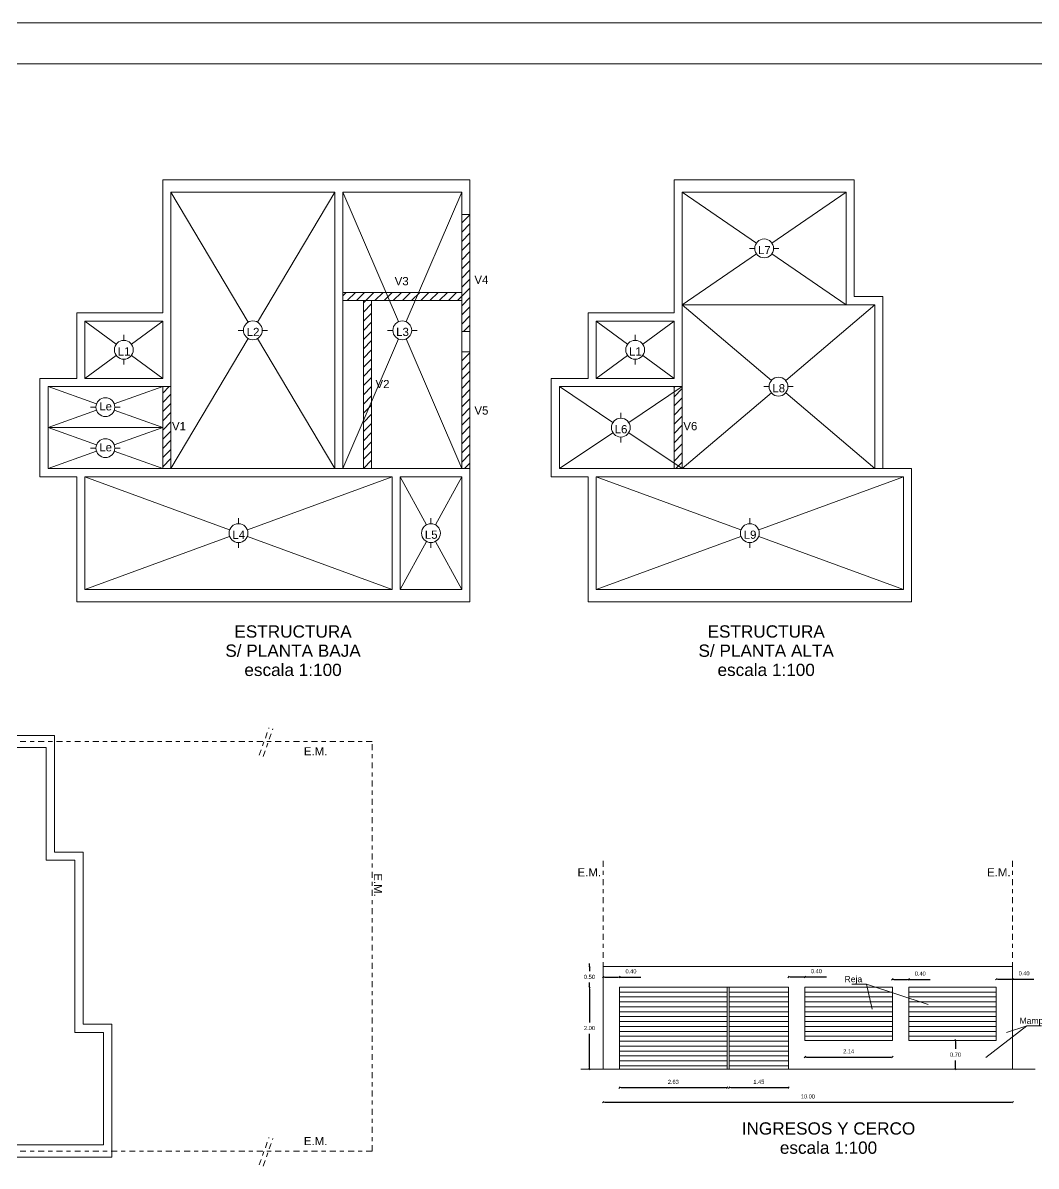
# Model space of a CAD drawing. Header units: millimetres. Extents: x 337 to 1167, y 242 to 575.
# Drawn here: x 574.07 to 598.82, y 295.05 to 322.96 of the extents above; entities that cross this region are included whole.
import ezdxf

# ---------------------------------------------------------------- set-up
doc = ezdxf.new("R2010")
doc.units = ezdxf.units.MM
doc.linetypes.add('EJE', pattern=[0.205, 0.145, -0.03, 0, -0.03])
doc.layers.get('0').update_dxf_attribs({"lineweight": 5})
doc.layers.get('Defpoints').update_dxf_attribs({"lineweight": 5})
for name, color, linetype, lineweight in [('01', 1, 'Continuous', 5), ('cotas', 7, 'Continuous', 5), ('MUROS', 4, 'Continuous', 20), ('PRESENTACION ANTEPROYECTO', 7, 'Continuous', 5), ('trama', 9, 'Continuous', 25)]:
    doc.layers.add(name, color=color, linetype=linetype, lineweight=lineweight)
doc.styles.add('arial', font='arial.ttf')
doc.styles.add('GENERATED_STYLE_13', font='')
doc.styles.add('GENERATED_STYLE_14', font='arial.ttf')
doc.styles.get('GENERATED_STYLE_13').set_extended_font_data('Arial Narrow Occidental')
doc.dimstyles.new('Dimstyle_92', dxfattribs={"dimtxt": 0.1, "dimasz": 0.038, "dimexe": 0.18, "dimexo": 0, "dimgap": 0.09, "dimtad": 1, "dimtih": 1, "dimtoh": 1, "dimzin": 0, "dimdsep": 46, "dimtxsty": 'GENERATED_STYLE_13', "dimblk": 'ARROWHEAD_6', "dimblk1": 'ARROWHEAD_6', "dimblk2": 'ARROWHEAD_6', "dimcen": 0.09, "dimse1": 1, "dimse2": 1, "dimclrd": 252, "dimclre": 252, "dimclrt": 252, "dimadec": 0, "dimazin": 0, "dimtfac": 1, "dimtdec": 4, "dimtmove": 0, "dimatfit": 3, "dimfxl": 1, "dimtolj": 1, "dimtzin": 0, "dimarcsym": 0})

# ---------------------------------------------------------------- blocks, each defined once
blk = doc.blocks.new('ARROWHEAD_6')
at = {"color": 0, "linetype": 'Continuous'}
for p, q in [((0, 0), (-1, 0)), ((-0.5, -0.5), (0.5, 0.5))]:
    blk.add_line(p, q, dxfattribs=at)
blk = doc.blocks.new('*D407')
at = {"layer": 'cotas', "color": 252, "lineweight": -2, "transparency": 16777216}
for p, q in [((596.847, 298.082), (596.847, 297.91)), ((596.847, 297.458), (596.847, 297.63))]:
    blk.add_line(p, q, dxfattribs=at)
at = {"layer": 'Defpoints', "color": 0, "transparency": 16777216}
for p in [(597.842, 298.12), (596.847, 297.42), (598.242, 297.42)]:
    blk.add_point(p, dxfattribs=at)
at = {"layer": 'cotas', "color": 252, "lineweight": -2, "transparency": 16777216, "xscale": 0.03800000000000001, "yscale": 0.03800000000000001, "zscale": 0.03800000000000001}
for p, rotation in [((596.847, 298.12), 90), ((596.847, 297.42), 270)]:
    blk.add_blockref('ARROWHEAD_6', p, dxfattribs=dict(at, rotation=rotation))
at = {"layer": 'cotas', "color": 252, "transparency": 16777216, "insert": (596.847, 297.77), "char_height": 0.1, "attachment_point": 5, "style": 'GENERATED_STYLE_13'}
blk.add_mtext('\\A1;0.70', dxfattribs=at)
blk = doc.blocks.new('*D408')
at = {"layer": 'cotas', "color": 252, "lineweight": -2, "transparency": 16777216}
for p, q in [((595.344, 299.609), (595.668, 299.609)), ((595.706, 299.609), (596.229, 299.609))]:
    blk.add_line(p, q, dxfattribs=at)
at = {"layer": 'Defpoints', "color": 0, "transparency": 16777216}
for p in [(595.706, 299.609), (595.306, 299.42), (595.706, 299.42)]:
    blk.add_point(p, dxfattribs=at)
at = {"layer": 'cotas', "color": 252, "lineweight": -2, "transparency": 16777216, "xscale": 0.03800000000000001, "yscale": 0.03800000000000001, "zscale": 0.03800000000000001, "rotation": 180}
blk.add_blockref('ARROWHEAD_6', (595.306, 299.609), dxfattribs=at)
at = {"layer": 'cotas', "color": 252, "lineweight": -2, "transparency": 16777216, "xscale": 0.03800000000000001, "yscale": 0.03800000000000001, "zscale": 0.03800000000000001}
blk.add_blockref('ARROWHEAD_6', (595.706, 299.609), dxfattribs=at)
at = {"layer": 'cotas', "color": 252, "transparency": 16777216, "insert": (595.986, 299.749), "char_height": 0.1, "attachment_point": 5, "style": 'GENERATED_STYLE_13'}
blk.add_mtext('\\A1;0.40', dxfattribs=at)
blk = doc.blocks.new('*D409')
at = {"layer": 'cotas', "color": 252, "lineweight": -2, "transparency": 16777216}
for p, q in [((587.909, 299.382), (587.909, 298.56)), ((587.909, 297.458), (587.909, 298.28))]:
    blk.add_line(p, q, dxfattribs=at)
at = {"layer": 'Defpoints', "color": 0, "transparency": 16777216}
for p in [(588.642, 299.42), (587.909, 297.42), (588.642, 297.42)]:
    blk.add_point(p, dxfattribs=at)
at = {"layer": 'cotas', "color": 252, "lineweight": -2, "transparency": 16777216, "xscale": 0.03800000000000001, "yscale": 0.03800000000000001, "zscale": 0.03800000000000001}
for p, rotation in [((587.909, 299.42), 90), ((587.909, 297.42), 270)]:
    blk.add_blockref('ARROWHEAD_6', p, dxfattribs=dict(at, rotation=rotation))
at = {"layer": 'cotas', "color": 252, "transparency": 16777216, "insert": (587.909, 298.42), "char_height": 0.1, "attachment_point": 5, "style": 'GENERATED_STYLE_13'}
blk.add_mtext('\\A1;2.00', dxfattribs=at)
blk = doc.blocks.new('*D410')
at = {"layer": 'cotas', "color": 252, "lineweight": -2, "transparency": 16777216}
for p, q in [((587.909, 299.958), (587.909, 299.996)), ((587.909, 299.92), (587.909, 299.81)), ((587.909, 299.42), (587.909, 299.53)), ((587.909, 299.382), (587.909, 299.344))]:
    blk.add_line(p, q, dxfattribs=at)
at = {"layer": 'Defpoints', "color": 0, "transparency": 16777216}
for p in [(587.909, 299.92), (588.242, 299.92), (588.642, 299.42)]:
    blk.add_point(p, dxfattribs=at)
at = {"layer": 'cotas', "color": 252, "lineweight": -2, "transparency": 16777216, "xscale": 0.03800000000000001, "yscale": 0.03800000000000001, "zscale": 0.03800000000000001}
for p, rotation in [((587.909, 299.92), 270), ((587.909, 299.42), 90)]:
    blk.add_blockref('ARROWHEAD_6', p, dxfattribs=dict(at, rotation=rotation))
at = {"layer": 'cotas', "color": 252, "transparency": 16777216, "insert": (587.909, 299.67), "char_height": 0.1, "attachment_point": 5, "style": 'GENERATED_STYLE_13'}
blk.add_mtext('\\A1;0.50', dxfattribs=at)
blk = doc.blocks.new('*D411')
at = {"layer": 'cotas', "color": 252, "lineweight": -2, "transparency": 16777216}
blk.add_line((588.28, 296.611), (598.204, 296.611), dxfattribs=at)
at = {"layer": 'Defpoints', "color": 0, "transparency": 16777216}
for p in [(588.242, 296.988), (598.242, 296.988), (598.242, 296.611)]:
    blk.add_point(p, dxfattribs=at)
at = {"layer": 'cotas', "color": 252, "lineweight": -2, "transparency": 16777216, "xscale": 0.03800000000000001, "yscale": 0.03800000000000001, "zscale": 0.03800000000000001, "rotation": 180}
blk.add_blockref('ARROWHEAD_6', (588.242, 296.611), dxfattribs=at)
at = {"layer": 'cotas', "color": 252, "lineweight": -2, "transparency": 16777216, "xscale": 0.03800000000000001, "yscale": 0.03800000000000001, "zscale": 0.03800000000000001}
blk.add_blockref('ARROWHEAD_6', (598.242, 296.611), dxfattribs=at)
at = {"layer": 'cotas', "color": 252, "transparency": 16777216, "insert": (593.242, 296.751), "char_height": 0.1, "attachment_point": 5, "style": 'GENERATED_STYLE_13'}
blk.add_mtext('\\A1;10.00', dxfattribs=at)
blk = doc.blocks.new('*D412')
at = {"layer": 'cotas', "color": 252, "lineweight": -2, "transparency": 16777216}
for p, q in [((592.808, 299.669), (593.132, 299.669)), ((593.17, 299.669), (593.693, 299.669))]:
    blk.add_line(p, q, dxfattribs=at)
at = {"layer": 'Defpoints', "color": 0, "transparency": 16777216}
for p in [(593.17, 299.669), (592.77, 299.42), (593.17, 299.42)]:
    blk.add_point(p, dxfattribs=at)
at = {"layer": 'cotas', "color": 252, "lineweight": -2, "transparency": 16777216, "xscale": 0.03800000000000001, "yscale": 0.03800000000000001, "zscale": 0.03800000000000001, "rotation": 180}
blk.add_blockref('ARROWHEAD_6', (592.77, 299.669), dxfattribs=at)
at = {"layer": 'cotas', "color": 252, "lineweight": -2, "transparency": 16777216, "xscale": 0.03800000000000001, "yscale": 0.03800000000000001, "zscale": 0.03800000000000001}
blk.add_blockref('ARROWHEAD_6', (593.17, 299.669), dxfattribs=at)
at = {"layer": 'cotas', "color": 252, "transparency": 16777216, "insert": (593.451, 299.809), "char_height": 0.1, "attachment_point": 5, "style": 'GENERATED_STYLE_13'}
blk.add_mtext('\\A1;0.40', dxfattribs=at)
blk = doc.blocks.new('*D413')
at = {"layer": 'cotas', "color": 252, "lineweight": -2, "transparency": 16777216}
for p, q in [((597.88, 299.615), (598.204, 299.615)), ((598.242, 299.615), (598.764, 299.615))]:
    blk.add_line(p, q, dxfattribs=at)
at = {"layer": 'Defpoints', "color": 0, "transparency": 16777216}
for p in [(598.242, 299.92), (598.242, 299.615), (597.842, 299.42)]:
    blk.add_point(p, dxfattribs=at)
at = {"layer": 'cotas', "color": 252, "lineweight": -2, "transparency": 16777216, "xscale": 0.03800000000000001, "yscale": 0.03800000000000001, "zscale": 0.03800000000000001, "rotation": 180}
blk.add_blockref('ARROWHEAD_6', (597.842, 299.615), dxfattribs=at)
at = {"layer": 'cotas', "color": 252, "lineweight": -2, "transparency": 16777216, "xscale": 0.03800000000000001, "yscale": 0.03800000000000001, "zscale": 0.03800000000000001}
blk.add_blockref('ARROWHEAD_6', (598.242, 299.615), dxfattribs=at)
at = {"layer": 'cotas', "color": 252, "transparency": 16777216, "insert": (598.522, 299.755), "char_height": 0.1, "attachment_point": 5, "style": 'GENERATED_STYLE_13'}
blk.add_mtext('\\A1;0.40', dxfattribs=at)
blk = doc.blocks.new('*D414')
at = {"layer": 'cotas', "color": 252, "lineweight": -2, "transparency": 16777216}
for p, q in [((588.28, 299.665), (588.604, 299.665)), ((588.642, 299.665), (589.164, 299.665))]:
    blk.add_line(p, q, dxfattribs=at)
at = {"layer": 'Defpoints', "color": 0, "transparency": 16777216}
for p in [(588.242, 299.92), (588.242, 299.665), (588.642, 299.42)]:
    blk.add_point(p, dxfattribs=at)
at = {"layer": 'cotas', "color": 252, "lineweight": -2, "transparency": 16777216, "xscale": 0.03800000000000001, "yscale": 0.03800000000000001, "zscale": 0.03800000000000001, "rotation": 180}
blk.add_blockref('ARROWHEAD_6', (588.242, 299.665), dxfattribs=at)
at = {"layer": 'cotas', "color": 252, "lineweight": -2, "transparency": 16777216, "xscale": 0.03800000000000001, "yscale": 0.03800000000000001, "zscale": 0.03800000000000001}
blk.add_blockref('ARROWHEAD_6', (588.642, 299.665), dxfattribs=at)
at = {"layer": 'cotas', "color": 252, "transparency": 16777216, "insert": (588.922, 299.805), "char_height": 0.1, "attachment_point": 5, "style": 'GENERATED_STYLE_13'}
blk.add_mtext('\\A1;0.40', dxfattribs=at)
blk = doc.blocks.new('*D415')
at = {"layer": 'cotas', "color": 252, "lineweight": -2, "transparency": 16777216}
blk.add_line((588.68, 296.966), (591.232, 296.966), dxfattribs=at)
at = {"layer": 'Defpoints', "color": 0, "transparency": 16777216}
for p in [(588.642, 299.218), (591.27, 297.218), (591.27, 296.966)]:
    blk.add_point(p, dxfattribs=at)
at = {"layer": 'cotas', "color": 252, "lineweight": -2, "transparency": 16777216, "xscale": 0.03800000000000001, "yscale": 0.03800000000000001, "zscale": 0.03800000000000001, "rotation": 180}
blk.add_blockref('ARROWHEAD_6', (588.642, 296.966), dxfattribs=at)
at = {"layer": 'cotas', "color": 252, "lineweight": -2, "transparency": 16777216, "xscale": 0.03800000000000001, "yscale": 0.03800000000000001, "zscale": 0.03800000000000001}
blk.add_blockref('ARROWHEAD_6', (591.27, 296.966), dxfattribs=at)
at = {"layer": 'cotas', "color": 252, "transparency": 16777216, "insert": (589.956, 297.106), "char_height": 0.1, "attachment_point": 5, "style": 'GENERATED_STYLE_13'}
blk.add_mtext('\\A1;2.63', dxfattribs=at)
blk = doc.blocks.new('*D416')
at = {"layer": 'cotas', "color": 252, "lineweight": -2, "transparency": 16777216}
blk.add_line((591.358, 296.966), (592.732, 296.966), dxfattribs=at)
at = {"layer": 'Defpoints', "color": 0, "transparency": 16777216}
for p in [(591.32, 297.218), (592.77, 297.218), (592.77, 296.966)]:
    blk.add_point(p, dxfattribs=at)
at = {"layer": 'cotas', "color": 252, "lineweight": -2, "transparency": 16777216, "xscale": 0.03800000000000001, "yscale": 0.03800000000000001, "zscale": 0.03800000000000001, "rotation": 180}
blk.add_blockref('ARROWHEAD_6', (591.32, 296.966), dxfattribs=at)
at = {"layer": 'cotas', "color": 252, "lineweight": -2, "transparency": 16777216, "xscale": 0.03800000000000001, "yscale": 0.03800000000000001, "zscale": 0.03800000000000001}
blk.add_blockref('ARROWHEAD_6', (592.77, 296.966), dxfattribs=at)
at = {"layer": 'cotas', "color": 252, "transparency": 16777216, "insert": (592.045, 297.106), "char_height": 0.1, "attachment_point": 5, "style": 'GENERATED_STYLE_13'}
blk.add_mtext('\\A1;1.45', dxfattribs=at)
blk = doc.blocks.new('*D417')
at = {"layer": 'cotas', "color": 252, "lineweight": -2, "transparency": 16777216}
blk.add_line((593.208, 297.712), (595.268, 297.712), dxfattribs=at)
at = {"layer": 'Defpoints', "color": 0, "transparency": 16777216}
for p in [(593.17, 298.12), (595.306, 298.12), (595.306, 297.712)]:
    blk.add_point(p, dxfattribs=at)
at = {"layer": 'cotas', "color": 252, "lineweight": -2, "transparency": 16777216, "xscale": 0.03800000000000001, "yscale": 0.03800000000000001, "zscale": 0.03800000000000001, "rotation": 180}
blk.add_blockref('ARROWHEAD_6', (593.17, 297.712), dxfattribs=at)
at = {"layer": 'cotas', "color": 252, "lineweight": -2, "transparency": 16777216, "xscale": 0.03800000000000001, "yscale": 0.03800000000000001, "zscale": 0.03800000000000001}
blk.add_blockref('ARROWHEAD_6', (595.306, 297.712), dxfattribs=at)
at = {"layer": 'cotas', "color": 252, "transparency": 16777216, "insert": (594.238, 297.852), "char_height": 0.1, "attachment_point": 5, "style": 'GENERATED_STYLE_13'}
blk.add_mtext('\\A1;2.14', dxfattribs=at)

msp = doc.modelspace()

# ---------------------------------------------------------------- hatches: boundary and pattern name
at = {"layer": 'trama'}
h = msp.add_hatch(dxfattribs=at)
h.set_pattern_fill('ANSI31', color=256, scale=0.05)
h.paths.add_polyline_path([(577.688, 314.078), (577.488, 314.078), (577.488, 312.078), (577.688, 312.078)])
h.paths.add_polyline_path([(582.941, 316.378), (581.888, 316.378), (581.888, 316.178), (583.027, 316.178)])
h.paths.add_polyline_path([(583.736, 316.378), (582.941, 316.378), (583.027, 316.178), (583.65, 316.178)])
h.paths.add_polyline_path([(584.788, 316.378), (583.736, 316.378), (583.65, 316.178), (584.788, 316.178)])
h.paths.add_polyline_path([(582.588, 316.178), (582.388, 316.178), (582.388, 313.242), (582.588, 313.708)])
h.paths.add_polyline_path([(582.588, 313.708), (582.388, 313.242), (582.388, 312.078), (582.588, 312.078)])
h.paths.add_polyline_path([(584.988, 314.928), (584.788, 314.928), (584.788, 312.078), (584.988, 312.078)])
h.paths.add_polyline_path([(584.988, 318.278), (584.788, 318.278), (584.788, 315.428), (584.988, 315.428)])
h.paths.add_polyline_path([(590.175, 314.078), (589.975, 313.945), (589.975, 312.212), (590.175, 312.078)])
h.paths.add_polyline_path([(589.975, 312.212), (589.975, 312.078), (590.175, 312.078)])
h.paths.add_polyline_path([(590.175, 314.078), (589.975, 314.078), (589.975, 313.945)], flags=17)

# ---------------------------------------------------------------- linework, layer by layer
at = {"layer": '01', "linetype": 'Continuous'}
for p, q in [((594.317, 299.491), (594.676, 299.491)), ((594.676, 299.491), (596.179, 298.992)), ((594.676, 299.491), (594.811, 298.883)), ((588.642, 299.42), (591.27, 299.42)), ((588.642, 299.3), (591.27, 299.3)), ((591.27, 299.42), (591.27, 297.42)), ((591.27, 299.42), (592.77, 299.42)), ((591.32, 299.42), (591.32, 297.42)), ((591.32, 299.3), (592.77, 299.3)), ((593.17, 299.42), (595.306, 299.42)), ((593.17, 299.3), (595.306, 299.3)), ((595.706, 299.42), (597.842, 299.42)), ((595.706, 299.3), (597.842, 299.3)), ((588.642, 299.18), (591.27, 299.18)), ((588.642, 299.06), (591.27, 299.06)), ((588.642, 298.94), (591.27, 298.94)), ((591.32, 299.18), (592.77, 299.18)), ((591.32, 299.06), (592.77, 299.06)), ((591.32, 298.94), (592.77, 298.94)), ((593.17, 299.18), (595.306, 299.18)), ((593.17, 299.06), (595.306, 299.06)), ((593.17, 298.94), (595.306, 298.94)), ((595.706, 299.18), (597.842, 299.18)), ((595.706, 299.06), (597.842, 299.06)), ((595.706, 298.94), (597.842, 298.94)), ((588.642, 298.82), (591.27, 298.82)), ((588.642, 298.7), (591.27, 298.7)), ((591.32, 298.82), (592.77, 298.82)), ((591.32, 298.7), (592.77, 298.7)), ((593.17, 298.82), (595.306, 298.82)), ((593.17, 298.7), (595.306, 298.7)), ((595.706, 298.82), (597.842, 298.82)), ((595.706, 298.7), (597.842, 298.7)), ((588.642, 298.58), (591.27, 298.58)), ((588.642, 298.46), (591.27, 298.46)), ((591.32, 298.58), (592.77, 298.58)), ((591.32, 298.46), (592.77, 298.46)), ((593.17, 298.58), (595.306, 298.58)), ((593.17, 298.46), (595.306, 298.46)), ((595.706, 298.58), (597.842, 298.58)), ((595.706, 298.46), (597.842, 298.46)), ((598.589, 298.476), (597.585, 297.698)), ((598.589, 298.476), (598.095, 298.308)), ((598.589, 298.476), (598.948, 298.476)), ((588.642, 298.34), (591.27, 298.34)), ((588.642, 298.22), (591.27, 298.22)), ((588.642, 298.1), (591.27, 298.1)), ((591.32, 298.34), (592.77, 298.34)), ((591.32, 298.22), (592.77, 298.22)), ((591.32, 298.1), (592.77, 298.1)), ((593.17, 298.34), (595.306, 298.34)), ((593.17, 298.22), (595.306, 298.22)), ((595.706, 298.34), (597.842, 298.34)), ((595.706, 298.22), (597.842, 298.22)), ((588.642, 297.98), (591.27, 297.98)), ((588.642, 297.86), (591.27, 297.86)), ((591.32, 297.98), (592.77, 297.98)), ((591.32, 297.86), (592.77, 297.86)), ((588.642, 297.74), (591.27, 297.74)), ((588.642, 297.62), (591.27, 297.62)), ((591.32, 297.74), (592.77, 297.74)), ((591.32, 297.62), (592.77, 297.62)), ((588.642, 297.5), (591.27, 297.5)), ((591.32, 297.5), (592.77, 297.5))]:
    msp.add_line(p, q, dxfattribs=at)
at = {"layer": 'MUROS'}
for p, q in [((584.988, 319.128), (577.488, 319.128)), ((577.488, 319.128), (577.488, 318.126)), ((584.988, 318.278), (584.988, 319.128)), ((594.375, 319.128), (589.975, 319.128)), ((589.975, 319.128), (589.975, 315.878)), ((594.375, 316.278), (594.375, 319.128)), ((577.688, 314.078), (577.688, 318.828)), ((581.688, 318.828), (577.688, 318.828)), ((577.688, 318.828), (579.571, 315.651)), ((579.806, 315.651), (581.688, 318.828)), ((581.688, 312.078), (581.688, 318.828)), ((584.788, 318.828), (581.888, 318.828)), ((581.888, 317.7), (581.888, 318.828)), ((581.888, 318.828), (583.247, 315.665)), ((583.429, 315.665), (584.788, 318.828)), ((584.788, 318.278), (584.788, 318.828)), ((594.175, 318.828), (590.175, 318.828)), ((590.175, 318.828), (590.175, 314.078)), ((590.175, 318.828), (591.985, 317.584)), ((594.175, 318.828), (592.365, 317.584)), ((594.175, 316.078), (594.175, 318.828)), ((584.788, 318.278), (584.988, 318.278)), ((577.488, 315.878), (577.488, 318.126)), ((581.888, 312.078), (581.888, 317.7)), ((591.814, 317.453), (591.945, 317.453)), ((592.405, 317.453), (592.536, 317.453)), ((591.985, 317.323), (590.175, 316.078)), ((592.365, 317.323), (594.175, 316.078)), ((595.075, 316.278), (594.375, 316.278)), ((595.075, 312.078), (595.075, 316.278)), ((594.875, 316.078), (590.175, 316.078)), ((590.175, 316.078), (592.35, 314.227)), ((594.875, 316.078), (592.7, 314.227)), ((594.875, 312.078), (594.875, 316.078)), ((575.388, 314.278), (575.388, 315.878)), ((577.488, 315.878), (575.388, 315.878)), ((575.588, 314.278), (575.588, 315.678)), ((577.488, 315.678), (575.588, 315.678)), ((575.588, 315.678), (576.353, 315.115)), ((576.724, 315.115), (577.488, 315.678)), ((577.488, 314.278), (577.488, 315.678)), ((587.875, 314.278), (587.875, 315.878)), ((589.975, 315.878), (587.875, 315.878)), ((588.075, 314.278), (588.075, 315.678)), ((589.975, 315.678), (588.075, 315.678)), ((588.075, 315.678), (588.84, 315.115)), ((589.975, 315.678), (589.21, 315.115)), ((589.975, 315.678), (589.975, 314.278)), ((579.327, 315.453), (579.458, 315.453)), ((579.919, 315.453), (580.05, 315.453)), ((582.977, 315.453), (583.108, 315.453)), ((583.569, 315.453), (583.7, 315.453)), ((584.988, 315.428), (584.788, 315.428)), ((584.788, 314.928), (584.788, 315.428)), ((584.988, 314.928), (584.988, 315.428)), ((576.538, 315.34), (576.538, 315.209)), ((577.688, 312.078), (579.571, 315.255)), ((579.806, 315.255), (581.688, 312.078)), ((581.888, 312.078), (583.247, 315.242)), ((583.429, 315.242), (584.788, 312.078)), ((589.025, 315.34), (589.025, 315.209)), ((575.588, 314.278), (576.353, 314.842)), ((576.724, 314.842), (577.488, 314.278)), ((584.988, 314.928), (584.788, 314.928)), ((588.84, 314.842), (588.075, 314.278)), ((589.21, 314.842), (589.975, 314.278)), ((576.538, 314.748), (576.538, 314.617)), ((589.025, 314.748), (589.025, 314.617)), ((574.488, 312.678), (574.488, 314.278)), ((575.388, 314.278), (574.488, 314.278)), ((577.488, 314.278), (575.588, 314.278)), ((587.875, 314.278), (586.975, 314.278)), ((586.975, 311.878), (586.975, 314.278)), ((589.975, 314.278), (588.075, 314.278)), ((577.688, 314.078), (574.688, 314.078)), ((574.688, 312.678), (574.688, 314.078)), ((574.688, 314.078), (575.872, 313.656)), ((576.305, 313.656), (577.488, 314.078)), ((588.475, 314.078), (587.175, 314.078)), ((587.175, 312.078), (587.175, 314.078)), ((587.175, 314.078), (588.483, 313.206)), ((588.475, 314.078), (589.775, 314.078)), ((588.867, 313.206), (590.175, 314.078)), ((590.175, 314.078), (589.775, 314.078)), ((592.164, 314.078), (592.295, 314.078)), ((592.755, 314.078), (592.886, 314.078)), ((592.35, 313.929), (590.175, 312.078)), ((592.7, 313.929), (594.875, 312.078)), ((574.688, 313.078), (575.872, 313.501)), ((575.727, 313.578), (575.858, 313.578)), ((576.305, 313.501), (577.488, 313.078)), ((576.319, 313.578), (576.45, 313.578)), ((588.675, 313.44), (588.675, 313.309)), ((577.488, 313.078), (574.688, 313.078)), ((574.688, 313.078), (575.872, 312.656)), ((577.488, 313.078), (576.305, 312.656)), ((587.175, 312.078), (588.483, 312.951)), ((588.867, 312.951), (590.175, 312.078)), ((574.488, 311.878), (574.488, 312.678)), ((574.688, 312.078), (574.688, 312.678)), ((588.675, 312.848), (588.675, 312.717)), ((575.872, 312.501), (574.688, 312.078)), ((575.727, 312.578), (575.858, 312.578)), ((576.305, 312.501), (577.488, 312.078)), ((576.319, 312.578), (576.45, 312.578)), ((584.788, 312.078), (574.688, 312.078)), ((584.988, 312.078), (584.788, 312.078)), ((584.988, 312.078), (584.988, 311.878)), ((587.959, 312.078), (587.175, 312.078)), ((595.775, 312.078), (587.959, 312.078)), ((595.775, 308.828), (595.775, 312.078)), ((575.388, 311.878), (574.488, 311.878)), ((575.388, 308.828), (575.388, 311.878)), ((575.588, 309.128), (575.588, 311.878)), ((583.088, 311.878), (575.588, 311.878)), ((575.588, 311.878), (579.122, 310.583)), ((583.088, 311.878), (579.555, 310.583)), ((583.088, 309.128), (583.088, 311.878)), ((583.288, 309.128), (583.288, 311.878)), ((584.788, 311.878), (583.288, 311.878)), ((583.288, 311.878), (583.928, 310.705)), ((584.788, 311.878), (584.149, 310.705)), ((584.788, 309.128), (584.788, 311.878)), ((584.988, 309.128), (584.988, 311.878)), ((587.875, 311.878), (586.975, 311.878)), ((587.875, 308.828), (587.875, 311.878)), ((588.075, 309.128), (588.075, 311.878)), ((595.575, 311.878), (588.075, 311.878)), ((588.075, 311.878), (591.609, 310.583)), ((595.575, 311.878), (592.041, 310.583)), ((595.575, 309.128), (595.575, 311.878)), ((579.338, 310.865), (579.338, 310.734)), ((584.038, 310.865), (584.038, 310.734)), ((591.825, 310.865), (591.825, 310.734)), ((579.122, 310.424), (575.588, 309.128)), ((579.555, 310.424), (583.088, 309.128)), ((591.609, 310.424), (588.075, 309.128)), ((592.041, 310.424), (595.575, 309.128)), ((579.338, 310.273), (579.338, 310.142)), ((583.928, 310.301), (583.288, 309.128)), ((584.038, 310.273), (584.038, 310.142)), ((584.149, 310.301), (584.788, 309.128)), ((591.825, 310.273), (591.825, 310.142)), ((583.088, 309.128), (575.588, 309.128)), ((584.788, 309.128), (583.288, 309.128)), ((584.988, 309.128), (584.988, 308.828)), ((595.575, 309.128), (588.075, 309.128)), ((584.988, 308.828), (575.388, 308.828)), ((595.775, 308.828), (587.875, 308.828)), ((588.242, 299.92), (588.242, 297.42)), ((598.242, 299.92), (588.242, 299.92)), ((598.242, 299.92), (598.242, 297.42)), ((588.642, 299.42), (588.642, 297.42)), ((592.77, 299.42), (588.642, 299.42)), ((592.77, 299.42), (592.77, 297.42)), ((593.17, 299.42), (593.17, 298.12)), ((595.306, 299.42), (593.17, 299.42)), ((595.306, 299.42), (595.306, 298.12)), ((595.706, 299.42), (595.706, 298.12)), ((597.842, 299.42), (595.706, 299.42)), ((597.842, 299.42), (597.842, 298.12)), ((595.306, 298.12), (593.17, 298.12)), ((597.842, 298.12), (595.706, 298.12)), ((598.794, 297.42), (587.696, 297.42))]:
    msp.add_line(p, q, dxfattribs=at)
at = {"layer": 'MUROS', "color": 2}
for p, q in [((584.788, 315.428), (584.788, 318.278)), ((584.988, 315.428), (584.988, 318.278)), ((584.788, 316.378), (581.888, 316.378)), ((584.788, 316.178), (581.888, 316.178)), ((582.388, 312.078), (582.388, 316.178)), ((582.588, 312.078), (582.588, 316.178)), ((582.388, 315.702), (582.388, 315.652)), ((584.788, 312.078), (584.788, 314.928)), ((584.988, 312.078), (584.988, 314.928)), ((577.488, 314.078), (577.488, 312.078)), ((577.688, 314.078), (577.688, 312.078)), ((589.975, 314.078), (589.975, 312.078)), ((590.175, 314.078), (590.175, 312.078)), ((582.388, 313.215), (582.388, 313.165)), ((574.842, 305.566), (570.442, 305.566)), ((574.842, 302.716), (574.842, 305.566)), ((574.642, 305.266), (570.642, 305.266)), ((574.642, 302.516), (574.642, 305.266)), ((575.542, 302.716), (574.842, 302.716)), ((575.542, 298.516), (575.542, 302.716)), ((575.342, 302.516), (574.642, 302.516)), ((575.342, 298.316), (575.342, 302.516)), ((576.242, 298.516), (575.542, 298.516)), ((576.242, 295.266), (576.242, 298.516)), ((576.042, 298.316), (575.342, 298.316)), ((576.042, 295.566), (576.042, 298.316)), ((576.042, 295.566), (568.542, 295.566)), ((576.242, 295.266), (568.342, 295.266))]:
    msp.add_line(p, q, dxfattribs=at)
at = {"layer": 'MUROS'}
for centre in [(592.175, 317.453), (579.688, 315.453), (583.338, 315.453), (576.538, 314.978), (589.025, 314.978), (592.525, 314.078), (576.088, 313.578), (588.675, 313.078), (576.088, 312.578), (579.338, 310.503), (584.038, 310.503), (591.825, 310.503)]:
    msp.add_circle(centre, 0.23, dxfattribs=at)
at = {"layer": 'PRESENTACION ANTEPROYECTO'}
for p in [(533.88, 322.959), (539.32, 322.959)]:
    msp.add_line(p, (639.944, 322.959), dxfattribs=at)
at = {"layer": 'PRESENTACION ANTEPROYECTO', "color": 7, "linetype": 'Continuous'}
msp.add_line((533.88, 322.959), (639.944, 322.959), dxfattribs=at)
at = {"layer": 'PRESENTACION ANTEPROYECTO', "color": 2}
msp.add_line((536.38, 321.959), (638.944, 321.959), dxfattribs=at)
at = {"layer": 'PRESENTACION ANTEPROYECTO', "color": 252, "linetype": 'EJE'}
for p, q in [((579.845, 305.079), (580.083, 305.75)), ((579.941, 305.05), (580.179, 305.721)), ((582.604, 305.416), (564.342, 305.416)), ((582.604, 295.416), (582.604, 305.416)), ((582.604, 295.416), (582.604, 305.416)), ((588.242, 302.502), (588.242, 298.32)), ((598.242, 302.502), (598.242, 297.42)), ((598.242, 297.42), (588.242, 297.42)), ((579.845, 295.079), (580.083, 295.75)), ((579.941, 295.05), (580.179, 295.721)), ((582.604, 295.416), (564.342, 295.416))]:
    msp.add_line(p, q, dxfattribs=at)

# ---------------------------------------------------------------- texts
at = {"layer": 'PRESENTACION ANTEPROYECTO', "style": 'arial'}
for s, p in [('Reja', (594.138, 299.54)), ('Mamposteria', (598.41, 298.524))]:
    msp.add_text(s, height=0.15, dxfattribs=at).set_placement(p)
at = {"layer": 'PRESENTACION ANTEPROYECTO', "color": 7, "attachment_point": 5, "line_spacing_factor": 0.936803, "style": 'GENERATED_STYLE_14'}
for s, insert, char_height, width in [('\\A1;L7', (592.18, 317.413), 0.2, 4.49273), ('\\A1;V4', (585.27, 316.687), 0.2, 4.49273), ('\\A1;V3', (583.323, 316.652), 0.2, 4.49273), ('\\A1;L2', (579.694, 315.413), 0.2, 4.49273), ('\\A1;L3', (583.344, 315.413), 0.2, 4.49273), ('\\A1;L1', (576.544, 314.938), 0.2, 4.49273), ('\\A1;L1', (589.03, 314.938), 0.2, 4.49273), ('\\A1;V2', (582.855, 314.142), 0.2, 4.49273), ('\\A1;L8', (592.53, 314.038), 0.2, 4.49273), ('\\A1;Le', (576.094, 313.597), 0.2, 4.49273), ('\\A1;V5', (585.27, 313.495), 0.2, 4.49273), ('\\A1;V1', (577.885, 313.113), 0.2, 4.49273), ('\\A1;L6', (588.68, 313.038), 0.2, 4.49273), ('\\A1;V6', (590.372, 313.113), 0.2, 4.49273), ('\\A1;Le', (576.094, 312.597), 0.2, 4.49273), ('\\A1;L4', (579.344, 310.463), 0.2, 4.49273), ('\\A1;L5', (584.044, 310.463), 0.2, 4.49273), ('\\A1;L9', (591.83, 310.463), 0.2, 4.49273), ('\\A1;ESTRUCTURA\\PS/ PLANTA BAJA \\Pescala 1:100', (580.67, 307.631), 0.3, 4.49273), ('\\A1;ESTRUCTURA\\PS/ PLANTA ALTA \\Pescala 1:100', (592.224, 307.631), 0.3, 4.49273), ('\\A1;INGRESOS Y CERCO \\Pescala 1:100', (593.746, 295.733), 0.3, 4.53796)]:
    msp.add_mtext(s, dxfattribs=dict(at, insert=insert, char_height=char_height, width=width))
at = {"layer": 'PRESENTACION ANTEPROYECTO', "color": 7, "char_height": 0.2, "width": 0.64408, "attachment_point": 5, "style": 'GENERATED_STYLE_14'}
for insert in [(581.222, 305.177), (587.905, 302.222), (597.905, 302.222), (581.222, 295.662)]:
    msp.add_mtext('\\A1;{\\fArial|b0|i0|c0|p34;\\C252;E.M.}', dxfattribs=dict(at, insert=insert))
at = {"layer": 'PRESENTACION ANTEPROYECTO', "color": 7, "insert": (582.745, 301.912), "char_height": 0.2, "width": 0.64408, "attachment_point": 5, "rotation": 270, "style": 'GENERATED_STYLE_14'}
msp.add_mtext('\\A1;{\\fArial|b0|i0|c0|p34;\\C252;E.M.}', dxfattribs=at)

# ---------------------------------------------------------------- dimensions: what is measured, and where the dimension line sits
at = {"layer": 'cotas'}
for base, p1, p2, picture, middle in [((587.909, 299.92), (588.642, 299.42), (588.242, 299.92), '*D410', (587.909, 299.67)), ((587.909, 297.42), (588.642, 299.42), (588.642, 297.42), '*D409', (587.909, 298.42)), ((596.847, 297.42), (597.842, 298.12), (598.242, 297.42), '*D407', (596.847, 297.77))]:
    dim = msp.add_linear_dim(base=base, p1=p1, p2=p2, angle=90, dimstyle='Dimstyle_92', dxfattribs=at)
    dim.commit()
    dim.dimension.update_dxf_attribs({"geometry": picture, "text_midpoint": middle})
dim = msp.add_linear_dim(base=(588.242, 299.665), p1=(588.642, 299.42), p2=(588.242, 299.92), dimstyle='Dimstyle_92', dxfattribs=at)
dim.commit()
dim.dimension.update_dxf_attribs({"geometry": '*D414', "text_midpoint": (588.922, 299.665), "dimtype": 160})
for base, p1, p2, picture, middle in [((593.17, 299.669), (592.77, 299.42), (593.17, 299.42), '*D412', (593.451, 299.809)), ((595.706, 299.609), (595.306, 299.42), (595.706, 299.42), '*D408', (595.986, 299.749)), ((598.242, 299.615), (597.842, 299.42), (598.242, 299.92), '*D413', (598.522, 299.755)), ((591.27, 296.966), (588.642, 299.218), (591.27, 297.218), '*D415', (589.956, 297.106)), ((595.306, 297.712), (593.17, 298.12), (595.306, 298.12), '*D417', (594.238, 297.852)), ((598.242, 296.611), (588.242, 296.988), (598.242, 296.988), '*D411', (593.242, 296.751)), ((592.77, 296.966), (591.32, 297.218), (592.77, 297.218), '*D416', (592.045, 297.106))]:
    dim = msp.add_linear_dim(base=base, p1=p1, p2=p2, dimstyle='Dimstyle_92', dxfattribs=at)
    dim.commit()
    dim.dimension.update_dxf_attribs({"geometry": picture, "text_midpoint": middle})

doc.saveas('drawing.dxf')
